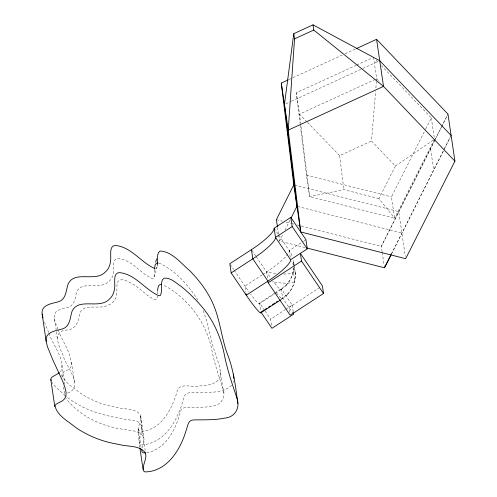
<?xml version="1.0" encoding="UTF-8"?>
<svg xmlns="http://www.w3.org/2000/svg" width="497" height="497" viewBox="0 0 497 497"><rect width="100%" height="100%" fill="white"/><g stroke="black" fill="none" stroke-linecap="round" stroke-linejoin="round"><path stroke-width="0.37" stroke-dasharray="2.48 1.86" d="M154.306 269.896L154.095 276.792L153.449 278.158L152.188 278.494C139.682 273.381 131.003 258.055 116.341 258.633C112.415 260.838 114.223 266.268 113.77 269.939C113.869 274.959 111.663 280.134 107.253 282.793C97.903 289.745 78.861 279.469 75.979 294.622C75.233 300.455 72.779 307.32 65.971 307.978C62.367 308.91 58.329 309.414 55.621 312.222C52.129 317.956 56.229 324.895 56.18 331.008M157.462 291.285L157.462 294.696M67.58 393.071C85.086 387.02 64.939 365.003 63.125 355.343C59.242 347.409 51.582 331.555 66.2 330.07C75.494 330.076 78.849 321.36 79.793 313.582C81.943 305.879 91.429 307.245 97.617 307.053C104.674 307.363 113.061 304.941 115.82 297.728C117.926 292.646 116.031 286.993 117.584 281.83C121.579 276.848 128.86 282.128 133.128 284.29C140.999 288.794 146.888 296.479 155.35 299.89L156.611 299.554L157.462 296.013M49.041 333.189C52.309 344.688 65.828 359.151 60.572 371.725M58.199 329.94C62.355 341.768 71.525 352.677 71.382 365.63C70.307 370.501 64.306 370.371 61.87 373.924C63.802 382.591 73.314 387.325 79.694 392.655C90.951 400.433 103.948 405.428 117.454 407.509C124.89 409.702 135.153 407.981 140.334 414.734C141.838 419.642 138.613 424.245 138.359 429.079L141.179 448.182M293.895 267.541C293.522 274.095 290.788 280.494 286.266 285.259M434.471 139.278L394.593 218.264L378.925 198.614L395.388 166.01L371.52 141.024L375.645 91.038M375.894 87.963L376.403 81.806M376.465 81.042L376.658 78.731L373.495 57.341M139.825 447.406C136.209 437.702 149.883 422.767 132.711 420.375C109.116 416.927 84.776 411.926 65.952 396.177M233.373 382.268L233.571 380.752M141.881 447.915C150.262 430.34 132.848 431.135 120.616 428.899C99.735 425.519 78.973 415.281 65.877 398.408M153.989 277.196L157.058 267.144M157.176 266.678L156.431 268.256L154.977 268.641M305.034 247.549L279.55 241.051L282.961 234.23M285.005 230.142L290.124 219.91M382.125 251.755L381.329 246.406L434.328 141.365M434.67 140.682L441.491 127.039M441.833 126.362L447.288 115.447M391.313 254.16L444.144 149.311M391.474 253.967L443.628 150.479M443.964 149.802L450.444 136.843M300.306 125.126L306.456 175.211L309.612 196.601L394.593 218.264L391.437 196.868L425.37 129.661M425.718 128.965L431.315 117.882L381.528 65.747M435.043 139.682L381.329 246.406L297.38 225.011M435.397 138.986L447.965 114.086M444.492 148.622L451.127 135.476M287.62 294.417C293.572 288.179 296.324 279.128 294.938 270.629M281.134 289.571L285.446 286.092M282.489 298.728L286.8 295.249M285.328 286.222L286.402 285.123M286.676 295.38L287.751 294.28M231.739 385.423C221.836 393.91 207.504 392.201 195.302 392.692C189.587 391.561 183.281 393.549 183.064 400.284C177.659 420.269 164.358 444.287 141.111 444.765L139.576 443.809L139.042 442.125M395.388 166.01L433.831 139.713M262.758 274.456L266.572 271.965A28.261 5.535 -34.1 0 0 289.26 250.556L303.369 241.368M304.009 240.952L305.935 239.697M262.118 274.866L244.934 286.061L245.835 292.161M274.232 293.416L259.589 302.946L260.832 311.339M274.866 293L281.234 288.856A28.261 27.59 -8.4 0 0 293.895 266.976M259.403 303.717L274.673 293.77M275.313 293.354L281.041 289.627M280.675 299.25L282.582 298.007A28.261 27.59 -8.4 0 0 291.758 261.559M281.116 299.61L282.389 298.778M271.486 325.268L270.585 319.167L285.228 309.637M285.862 309.221L292.23 305.077L281.234 288.856A28.261 2.603 56.9 0 1 273.232 281.321M319.807 287.465L289.024 307.513L289.745 312.414M288.987 79.532L342.234 55.08M345.042 53.794L355.548 48.973M300.213 124.356L296.33 92.771L355.958 65.393M356.66 65.07L372.091 57.981M285.837 103.823L290.745 101.568M291.447 101.251L362.214 68.754M362.916 68.437L378.329 61.355M375.254 79.377L299.492 114.161L300.53 122.641M307.525 122.461L339.668 155.648L371.52 141.024M378.925 198.614L343.849 189.674L309.612 196.601L300.909 125.722M146.777 452.767C165.221 449.182 175.112 430.8 179.728 414.15C180.156 410.093 183.064 406.608 187.468 407.559C195.65 407.583 203.907 407.72 211.97 406.117C221.83 405.732 226.576 395.649 222.476 387.188C218.419 374.955 214.257 362.742 211.871 350.043C206.441 322.516 187.661 297.523 162.836 284.7M306.456 175.211L391.437 196.868M294.528 185.07L398.718 211.623L405.335 256.427M297.691 206.46L401.88 233.018M276.394 219.662L282.389 221.19M286.135 222.14L290.633 223.29M291.385 223.482L293.634 224.054M158.997 263.056C176.242 270.772 189.314 286.253 199.08 302.052M65.343 395.736L55.782 387.238L52.067 382.435M306.991 121.908L299.492 114.161L296.33 92.771M376.173 60.143L378.851 62.945M376.658 78.731L379.87 82.098M274.139 228.247L278.457 234.621M278.892 235.261L289.26 250.556A28.261 27.59 -8.4 0 1 292.242 256.34M251.88 250.295L255.769 256.03M256.203 256.669L266.572 271.965A28.261 2.603 56.9 0 0 270.753 277.953M276.531 292.994A28.261 2.603 56.9 0 0 282.582 298.007L293.155 313.607M264.665 310.432L259.589 302.946A28.261 2.603 56.9 0 1 250.556 294.019M265.087 311.06L270.585 319.167M230.241 264.385L233.702 269.486M234.13 270.126L244.934 286.061A28.261 2.603 56.9 0 0 249.115 292.043M57.901 329.275L55.304 322.528L54.266 318.018M48.731 332.53L44.134 321.453M203.279 310.687L207.249 322.752L212.772 345.651L219.32 365.792L223.737 393.382M138.359 429.079L138.818 430.539L140.154 431.371C162.097 430.744 172.819 407.391 177.864 388.934C182.778 382.864 192.923 387.989 199.657 385.908C208.864 385.958 223.83 382.386 220.308 370.029M431.315 117.882L434.248 137.75M430.576 148.864L433.738 170.26M382.236 252.519L384.268 266.274M294.062 264.739L293.59 261.478L293.913 264.833A28.261 27.59 -8.4 0 0 293.416 260.503M294.156 265.292L295.081 271.604M289.26 250.556L290.503 258.949M292.23 305.077L293.242 311.942M277.519 227.297L278.537 234.174M278.649 234.938L279.55 241.051M281.234 288.856L282.582 298.007M267.473 278.072L266.572 271.965A28.261 5.753 11.8 0 0 276.618 273.505M140.657 415.859L143.819 437.254M141.695 426.892L145.143 450.276M71.556 362.325L74.712 383.721M62.082 365.22L64.865 384.075M56.291 331.772L57.422 339.414M61.783 374.75L62.237 377.807M63.591 386.977L64.939 396.146M339.668 155.648L343.849 189.674M140.75 416.523L141.8 427.662M138.359 429.104L139.048 442.156M295.249 273.567L295.274 274.555M283.632 273.99A28.261 5.753 11.8 0 0 293.348 271.275L294.702 280.432A28.261 5.753 11.8 0 1 272.039 281.855"/><path stroke-width="0.75" d="M46.171 341.333C44.792 331.667 56.18 330.785 62.827 328.809C70.046 326.324 70.071 317.72 71.941 311.576C78.315 296.908 99.183 309.786 109.265 299.225C113.863 295.38 115.018 289.105 114.739 283.402C114.701 279.556 113.968 272.785 119.454 272.598C135.519 274.158 145.006 289.776 158.99 295.796L160.438 295.411C162.767 290.509 160.115 284.607 162.531 279.643L164.153 278.165C170.856 277.5 176.143 283.16 181.343 286.552C188.021 291.975 194.165 298.014 199.875 304.45C212.387 318.192 220.364 335.456 224.11 353.572C226.856 368.209 231.652 382.28 236.323 396.37C240.815 406.596 235.963 417.337 224.222 418.176C214.101 420.263 203.739 419.685 193.482 419.934C187.791 419.797 187.667 426.749 186.064 430.619C180.566 449.561 167.017 471.603 145.118 471.92L143.583 470.963C141.838 464.9 147.578 458.955 145.329 452.755C139.359 444.97 127.543 446.952 118.969 444.43C103.413 442.032 88.441 436.273 75.469 427.314C68.12 421.17 57.161 415.722 54.931 405.738L55.993 404.272L62.554 400.737L64.585 398.874L65.89 396.184L66.089 392.375L64.921 387.256L62.628 381.081L52.738 359.679L47.37 346.527L46.171 341.333L42.158 314.179C40.785 304.512 52.166 303.636 58.82 301.66C66.039 299.169 66.064 290.571 67.934 284.421C74.301 269.759 95.175 282.631 105.258 272.076C109.856 268.225 111.011 261.956 110.732 256.253C110.694 252.408 109.961 245.63 115.441 245.443C131.506 247.009 140.993 262.621 154.977 268.641M451.127 135.476L379.727 60.715L313.017 24.85L293.77 33.684L294.535 38.872L288.229 130.139L300.728 231.944L405.67 258.688L454.917 161.152L447.965 114.086L376.571 39.319L356.25 48.65M154.306 269.194L155.269 264.479L156.673 263.193L158.22 263.099M157.462 290.59L158.425 285.868L159.829 284.588L161.382 284.495M157.294 265.429L157.704 254.924L158.524 252.495L160.146 251.016C172.068 251.532 181.169 263.497 189.724 270.66C201.459 282.582 211.387 296.628 216.381 312.731C220.569 325.697 222.339 339.308 226.694 352.23C233.422 368.569 235.634 386.082 237.777 403.508M141.657 449.158L141.98 451.935L143.31 452.767L145.422 452.966M293.77 33.684L284.439 104.463L296.939 206.267L291.143 217.866M155.704 262.18L156.598 258.869M288.285 79.855L281.277 83.074L293.783 184.878L276.394 219.662L277.407 226.533M306.537 247.928L384.492 267.802L390.971 254.843M384.492 267.802L391.127 254.657M59.559 372.657L51.98 377.124L50.924 378.584L51.073 380.677M274.139 228.247L290.813 217.388L305.935 239.697L307.289 248.854L290.615 259.714A28.261 5.535 -34.1 0 1 267.926 281.122L246.288 295.212L231.161 272.903L229.813 263.752L251.451 249.656A28.261 5.535 -34.1 0 0 274.139 228.247L275.487 237.404L290.615 259.714M290.813 217.388L292.161 226.545L275.487 237.404A28.261 5.535 -34.1 0 1 252.799 258.813L231.161 272.903M268.169 282.774L301.517 261.055L300.381 253.352L322.373 285.794L323.51 293.497L290.161 315.21L268.169 282.774L267.926 281.122L252.799 258.813L251.451 249.656M263.491 310.445L260.944 312.104L271.94 328.324L293.578 314.228L293.354 312.706M264.764 309.612L266.672 308.37M268.579 307.127L270.492 305.885M272.399 304.642L274.947 302.984M276.22 302.151L277.494 301.325M260.751 312.874L280.482 300.026M294.535 38.872L313.781 30.037L383.522 86.385L454.917 161.152M292.161 226.545L307.289 248.854M301.517 261.055L323.51 293.497M42.158 314.179L43.015 317.887M376.571 39.319L383.522 86.385L288.229 130.139L281.277 83.074M313.017 24.85L313.781 30.037M293.783 184.878L300.728 231.944M246.058 293.69L246.288 295.212A28.261 2.603 56.9 0 0 260.968 312.489M139.937 448.157L143.055 469.28M50.824 379.534L54.832 406.689M233.453 374.098L233.876 378.472"/></g></svg>
